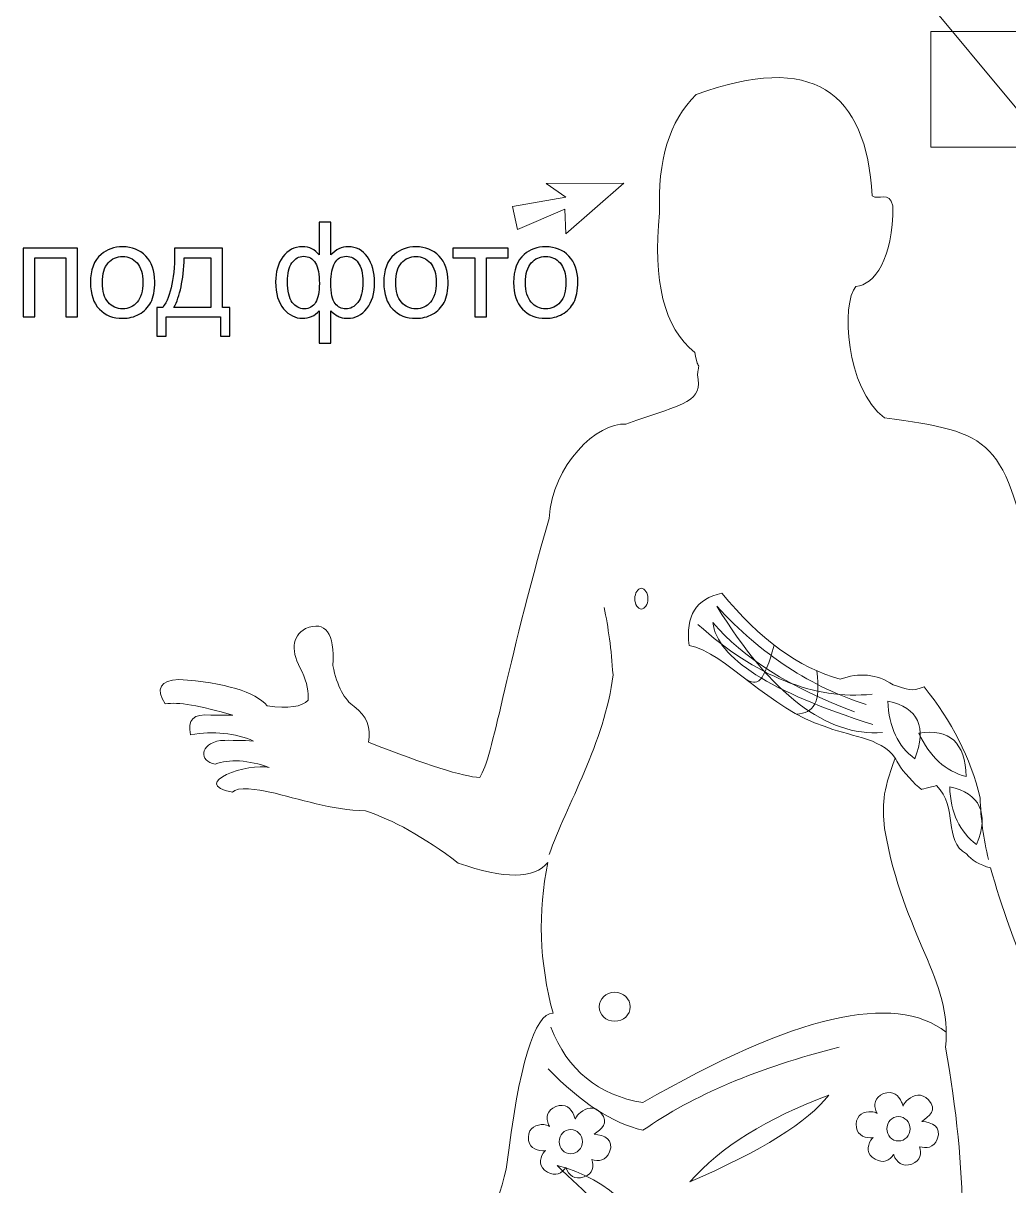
# Model space of a CAD drawing. Header units: centimetres. Extents: x -194 to -71, y -132 to -32.
# Drawn here: x -148.53 to -142.22, y -52.92 to -45.47 of the extents above; entities that cross this region are included whole.
import ezdxf

# ---------------------------------------------------------------- set-up
doc = ezdxf.new("R2010")
doc.units = ezdxf.units.CM
doc.header["$MEASUREMENT"] = 0
doc.layers.add('Layer 1', color=7, linetype='Continuous')

msp = doc.modelspace()

# ---------------------------------------------------------------- linework, layer by layer
at = {"layer": 'Layer 1', "color": 242, "lineweight": 20}
msp.add_lwpolyline([(-142.71874, -46.26509), (-141.82656, -46.26509), (-141.82656, -45.52425), (-142.71874, -45.52425), (-142.71874, -46.26509)], close=True, dxfattribs=at)
for centre, major_axis, ratio in [((-144.57213, -49.15669), (0, 0.06643), 0.6262231), ((-144.74268, -51.76942), (0.09983, 0), 0.9274767)]:
    msp.add_ellipse(centre, major_axis=major_axis, ratio=ratio, dxfattribs=at)
at = {"layer": 'Layer 1', "color": 250, "lineweight": 20}
for points, knots in [([(-146.63742, -35.65798), (-146.63742, -35.65798), (-141.63742, -35.65798), (-141.63742, -35.65798), (-141.63742, -35.65798), (-141.63742, -35.65798), (-141.63742, -36.22084), (-141.63742, -36.22084), (-141.63742, -36.22084), (-141.63742, -36.22084), (-141.23529, -36.22084), (-141.23529, -36.22084), (-141.23529, -36.22084), (-141.23529, -36.22084), (-141.23529, -37.93535), (-141.23529, -37.93535), (-141.23529, -37.93535), (-141.23529, -37.93535), (-141.63742, -37.93535), (-141.63742, -37.93535), (-141.63742, -37.93535), (-141.63742, -37.93535), (-141.63742, -38.65501), (-141.63742, -38.65501), (-141.63742, -38.65501), (-141.63742, -38.65501), (-141.23762, -38.65501), (-141.23762, -38.65501), (-141.23762, -38.65501), (-141.23762, -38.65501), (-141.23762, -40.36952), (-141.23762, -40.36952), (-141.23762, -40.36952), (-141.23762, -40.36952), (-141.63742, -40.36952), (-141.63742, -40.36952), (-141.63742, -40.36952), (-141.63742, -40.36952), (-141.63742, -41.41723), (-141.63742, -41.41723), (-141.63742, -41.41723), (-141.63742, -41.41723), (-141.23529, -41.41723), (-141.23529, -41.41723), (-141.23529, -41.41723), (-141.23529, -41.41723), (-141.23529, -43.13174), (-141.23529, -43.13174), (-141.23529, -43.13174), (-141.23529, -43.13174), (-141.63742, -43.13174), (-141.63742, -43.13174), (-141.63742, -43.13174), (-141.63742, -43.13174), (-141.63742, -43.8514), (-141.63742, -43.8514), (-141.63742, -43.8514), (-141.63742, -43.8514), (-141.23762, -43.8514), (-141.23762, -43.8514), (-141.23762, -43.8514), (-141.23762, -43.8514), (-141.23762, -45.56591), (-141.23762, -45.56591), (-141.23762, -45.56591), (-141.23762, -45.56591), (-141.63742, -45.56591), (-141.63742, -45.56591), (-141.63742, -45.56591), (-141.63742, -45.56591), (-141.63742, -46.65798), (-141.63742, -46.65798), (-141.63742, -46.65798), (-141.63742, -46.65798), (-146.63742, -40.64998), (-146.63742, -40.64998), (-146.63742, -40.64998), (-146.63742, -40.64998), (-146.63742, -40.36952), (-146.63742, -40.36952), (-146.63742, -40.36952), (-146.63742, -40.36952), (-147.03204, -40.36952), (-147.03204, -40.36952), (-147.03204, -40.36952), (-147.03204, -40.36952), (-147.03204, -38.65501), (-147.03204, -38.65501), (-147.03204, -38.65501), (-147.03204, -38.65501), (-146.63742, -38.65501), (-146.63742, -38.65501), (-146.63742, -38.65501), (-146.63742, -38.65501), (-146.63742, -37.93535), (-146.63742, -37.93535), (-146.63742, -37.93535), (-146.63742, -37.93535), (-147.03204, -37.93535), (-147.03204, -37.93535), (-147.03204, -37.93535), (-147.03204, -37.93535), (-147.03204, -36.22084), (-147.03204, -36.22084), (-147.03204, -36.22084), (-147.03204, -36.22084), (-146.63742, -36.22084), (-146.63742, -36.22084), (-146.63742, -36.22084), (-146.63742, -36.22084), (-146.63742, -35.65798), (-146.63742, -35.65798)], [0, 0, 0, 0, 0.0344828, 0.0344828, 0.0344828, 0.0344828, 0.0689655, 0.0689655, 0.0689655, 0.0689655, 0.1034483, 0.1034483, 0.1034483, 0.1034483, 0.137931, 0.137931, 0.137931, 0.137931, 0.1724138, 0.1724138, 0.1724138, 0.1724138, 0.2068966, 0.2068966, 0.2068966, 0.2068966, 0.2413793, 0.2413793, 0.2413793, 0.2413793, 0.2758621, 0.2758621, 0.2758621, 0.2758621, 0.3103448, 0.3103448, 0.3103448, 0.3103448, 0.3448276, 0.3448276, 0.3448276, 0.3448276, 0.3793103, 0.3793103, 0.3793103, 0.3793103, 0.4137931, 0.4137931, 0.4137931, 0.4137931, 0.4482759, 0.4482759, 0.4482759, 0.4482759, 0.4827586, 0.4827586, 0.4827586, 0.4827586, 0.5172414, 0.5172414, 0.5172414, 0.5172414, 0.5517241, 0.5517241, 0.5517241, 0.5517241, 0.5862069, 0.5862069, 0.5862069, 0.5862069, 0.6206897, 0.6206897, 0.6206897, 0.6206897, 0.6551724, 0.6551724, 0.6551724, 0.6551724, 0.6896552, 0.6896552, 0.6896552, 0.6896552, 0.7241379, 0.7241379, 0.7241379, 0.7241379, 0.7586207, 0.7586207, 0.7586207, 0.7586207, 0.7931034, 0.7931034, 0.7931034, 0.7931034, 0.8275862, 0.8275862, 0.8275862, 0.8275862, 0.862069, 0.862069, 0.862069, 0.862069, 0.8965517, 0.8965517, 0.8965517, 0.8965517, 0.9310345, 0.9310345, 0.9310345, 0.9310345, 1, 1, 1, 1]), ([(-141.80799, -53.09588), (-141.64111, -53.12038), (-141.52923, -53.11214), (-141.47237, -53.07115), (-141.47237, -53.07115), (-141.46658, -53.00512), (-141.42081, -52.9313), (-141.33506, -52.84974), (-141.33506, -52.84974), (-141.22352, -52.7187), (-141.22908, -52.60597), (-141.35172, -52.51157), (-141.35172, -52.51157), (-141.45841, -52.38255), (-141.64424, -52.23359), (-141.62629, -52.12913), (-141.62629, -52.12913), (-141.58117, -51.73998), (-141.5757, -51.36731), (-141.62987, -50.99728), (-141.62987, -50.99728), (-141.59197, -50.99492), (-141.5331, -51.10387), (-141.49481, -51.0987), (-141.49481, -51.0987), (-141.45317, -51.11015), (-141.25241, -51.20742), (-141.20861, -51.20525), (-141.20861, -51.20525), (-141.21272, -51.19357), (-141.00339, -51.21226), (-141.00786, -51.20152), (-141.00786, -51.20152), (-140.72723, -51.14377), (-140.44417, -51.21312), (-140.44417, -51.21312), (-140.44417, -51.21312), (-140.36127, -51.26539), (-140.45853, -51.08039), (-140.38363, -51.03937), (-140.38363, -51.03937), (-140.35103, -51.02153), (-140.14413, -51.14837), (-140.11225, -51.13771), (-140.11225, -51.13771), (-140.05187, -51.13727), (-140.0802, -50.97036), (-140.00398, -50.91822), (-140.00398, -50.91822), (-140.00733, -50.91561), (-139.93165, -50.86477), (-139.93508, -50.86228), (-139.93508, -50.86228), (-139.84842, -50.8109), (-139.79724, -50.81005), (-139.7602, -50.74006), (-139.7602, -50.74006), (-139.7269, -50.72993), (-139.4367, -50.64122), (-139.39849, -50.61508), (-139.39849, -50.61508), (-139.42106, -50.59751), (-139.54807, -50.28778), (-139.5741, -50.27678), (-139.5741, -50.27678), (-139.56106, -50.21046), (-139.67431, -50.20307), (-139.69615, -50.10342), (-139.69615, -50.10342), (-139.7061, -50.05798), (-139.80931, -50.0249), (-139.84636, -50.00741), (-139.84636, -50.00741), (-139.84735, -50.00544), (-139.59653, -49.95937), (-139.56476, -49.89611), (-139.56476, -49.89611), (-139.56476, -49.89611), (-139.94398, -49.6959), (-139.94398, -49.6959), (-139.94398, -49.6959), (-139.89586, -49.61428), (-139.96392, -49.59579), (-139.95774, -49.5834), (-139.95774, -49.5834), (-139.98007, -49.5796), (-140.1246, -49.56837), (-140.14682, -49.56822), (-140.14682, -49.56822), (-140.19444, -49.53216), (-140.16548, -49.55152), (-140.23276, -49.52607), (-140.23276, -49.52607), (-140.2277, -49.51709), (-140.20715, -49.47426), (-140.20224, -49.46449), (-140.20224, -49.46449), (-140.24022, -49.458), (-140.20522, -49.28176), (-140.24286, -49.28589), (-140.24286, -49.28589), (-140.37755, -49.24956), (-140.39742, -49.1059), (-140.5934, -49.10277), (-140.5934, -49.10277), (-140.5701, -49.0959), (-141.09649, -49.09495), (-141.07442, -49.08382), (-141.07442, -49.08382), (-141.2049, -48.95041), (-141.43629, -48.94712), (-141.54592, -49.0359), (-141.54592, -49.0359), (-141.5145, -48.98629), (-141.51247, -49.01795), (-141.47416, -48.94172), (-141.47416, -48.94172), (-141.76979, -48.89127), (-141.48268, -48.89698), (-141.66688, -48.81841), (-141.66688, -48.81841), (-141.65649, -48.80208), (-141.78055, -48.72637), (-141.77086, -48.70705), (-141.77086, -48.70705), (-141.8148, -48.69955), (-141.9711, -48.94425), (-142.05781, -49.04512), (-142.05781, -49.04512), (-142.24201, -48.12336), (-142.31892, -48.09432), (-143.01573, -47.99866), (-143.01573, -47.99866), (-143.265, -47.81074), (-143.29327, -47.26369), (-143.19855, -47.15736), (-143.19855, -47.15736), (-143.07854, -47.14787), (-142.96068, -46.98147), (-142.96144, -46.64207), (-142.96144, -46.64207), (-142.9854, -46.54221), (-143.05196, -46.60798), (-143.09455, -46.57766), (-143.09455, -46.57766), (-143.131, -45.90653), (-143.47626, -45.65558), (-144.22188, -45.9295), (-144.22188, -45.9295), (-144.39253, -46.09946), (-144.4702, -46.35174), (-144.45486, -46.68636), (-144.45486, -46.68636), (-144.50127, -47.12342), (-144.4264, -47.42132), (-144.23024, -47.58009), (-144.23024, -47.58009), (-144.20326, -47.72473), (-144.19771, -47.61501), (-144.21363, -47.72267), (-144.21363, -47.72267), (-144.17886, -47.89569), (-144.27592, -47.90061), (-144.67121, -48.0389), (-144.67121, -48.0389), (-144.8523, -48.0246), (-145.14351, -48.30105), (-145.16206, -48.64277), (-145.16206, -48.64277), (-145.44435, -49.61717), (-145.52063, -50.17005), (-145.60721, -50.30137), (-145.60721, -50.30137), (-145.71123, -50.29725), (-145.94835, -50.2221), (-146.31856, -50.07594), (-146.31856, -50.07594), (-146.29998, -49.98395), (-146.33047, -49.90746), (-146.41009, -49.84648), (-146.41009, -49.84648), (-146.47376, -49.80491), (-146.5195, -49.71768), (-146.54735, -49.5848), (-146.54735, -49.5848), (-146.53402, -49.37562), (-146.59227, -49.29643), (-146.72206, -49.34727), (-146.72206, -49.34727), (-146.81252, -49.40091), (-146.81945, -49.4935), (-146.74288, -49.62505), (-146.74288, -49.62505), (-146.71353, -49.69631), (-146.70106, -49.75671), (-146.70542, -49.80621), (-146.70542, -49.80621), (-146.74456, -49.84969), (-146.83194, -49.86176), (-146.96751, -49.84246), (-146.96751, -49.84246), (-147.04566, -49.75187), (-147.23422, -49.69551), (-147.53327, -49.67336), (-147.53327, -49.67336), (-147.65363, -49.6796), (-147.68275, -49.73193), (-147.62061, -49.83036), (-147.62061, -49.83036), (-147.54121, -49.81591), (-147.39699, -49.84006), (-147.18799, -49.90283), (-147.18799, -49.90283), (-147.21571, -49.90283), (-147.26286, -49.90283), (-147.32942, -49.90283), (-147.32942, -49.90283), (-147.43904, -49.8907), (-147.48204, -49.93232), (-147.45837, -50.02763), (-147.45837, -50.02763), (-147.30903, -50.0024), (-147.17453, -50.01583), (-147.05486, -50.06788), (-147.05486, -50.06788), (-147.12417, -50.06384), (-147.19488, -50.0625), (-147.26702, -50.06386), (-147.26702, -50.06386), (-147.40358, -50.08878), (-147.40427, -50.19613), (-147.3003, -50.21685), (-147.3003, -50.21685), (-147.21638, -50.18001), (-147.08466, -50.19075), (-146.95502, -50.23697), (-146.95502, -50.23697), (-147.08299, -50.20487), (-147.47612, -50.33706), (-147.19005, -50.396), (-147.19005, -50.396), (-147.16495, -50.35572), (-147.02061, -50.37898), (-146.95154, -50.39452), (-146.95154, -50.39452), (-146.7649, -50.43643), (-146.55182, -50.51199), (-146.33936, -50.51476), (-146.33936, -50.51476), (-146.16362, -50.571), (-145.96533, -50.68238), (-145.74448, -50.84889), (-145.74448, -50.84889), (-145.44932, -50.95341), (-145.25796, -50.95208), (-145.17042, -50.84487), (-145.17042, -50.84487), (-145.23675, -51.16274), (-145.22566, -51.48477), (-145.13713, -51.81106), (-145.13713, -51.81106), (-145.2565, -51.80729), (-145.35634, -52.1401), (-145.43664, -52.80947), (-145.43664, -52.80947), (-145.57475, -53.34101), (-145.77997, -53.81339), (-146.05233, -54.22656), (-146.05233, -54.22656), (-145.92601, -54.38476), (-145.74855, -54.50554), (-145.51985, -54.58889), (-145.51985, -54.58889), (-145.51153, -54.75796), (-145.50877, -54.81431), (-145.51153, -54.75796), (-145.51153, -54.75796), (-145.57418, -54.8794), (-145.57974, -55.03507), (-145.52819, -55.22494), (-145.52819, -55.22494), (-145.73662, -55.47461), (-145.83922, -55.79669), (-145.83601, -56.19115), (-145.83601, -56.19115), (-145.91676, -56.58067), (-146.01659, -57.13357), (-146.15217, -57.36668), (-146.15217, -57.36668), (-146.29035, -57.59107), (-146.57322, -57.60181), (-146.85936, -57.56797), (-146.85936, -57.56797), (-147.15226, -57.54964), (-147.14391, -57.64896), (-147.03407, -57.80146), (-147.03407, -57.80146), (-146.87595, -57.84856), (-146.73539, -57.89388), (-146.60285, -57.92923), (-146.60285, -57.92923), (-146.60285, -57.92923), (-147.32057, -57.92923), (-147.32057, -57.92923), (-147.32057, -57.92923), (-147.32057, -57.92923), (-147.32057, -58.72923), (-147.32057, -58.72923), (-147.32057, -58.72923), (-147.32057, -58.72923), (-145.52057, -58.72923), (-145.52057, -58.72923), (-145.52057, -58.72923), (-145.52057, -58.72923), (-145.52057, -57.9834), (-145.52057, -57.9834), (-145.52057, -57.9834), (-145.50454, -57.986), (-145.49025, -57.98967), (-145.47826, -57.99472), (-145.47826, -57.99472), (-145.35079, -57.92643), (-145.38744, -57.69024), (-145.49968, -57.50758), (-145.49968, -57.50758), (-145.53673, -57.38594), (-145.53336, -56.98872), (-145.3701, -56.76281), (-145.3701, -56.76281), (-145.02121, -56.28273), (-144.74876, -55.83609), (-144.8282, -55.28912), (-144.8282, -55.28912), (-144.82282, -55.00049), (-144.76573, -54.82094), (-144.65461, -54.66942), (-144.65461, -54.66942), (-144.3993, -54.6764), (-144.10256, -54.66835), (-143.76439, -54.64526), (-143.76439, -54.64526), (-143.76371, -54.49661), (-143.6805, -54.75962), (-143.51479, -55.43431), (-143.51479, -55.43431), (-143.53715, -55.90135), (-143.53715, -56.30126), (-143.51479, -56.634), (-143.51479, -56.634), (-143.47425, -56.99166), (-143.57687, -57.28688), (-143.82263, -57.51968), (-143.82263, -57.51968), (-143.89755, -57.61537), (-144.06671, -57.70931), (-144.33014, -57.80148), (-144.33014, -57.80148), (-144.41412, -57.98259), (-144.21088, -58.06437), (-143.72057, -58.04683), (-143.72057, -58.04683), (-143.72057, -58.04683), (-143.72057, -58.72923), (-143.72057, -58.72923), (-143.72057, -58.72923), (-143.72057, -58.72923), (-141.92057, -58.72923), (-141.92057, -58.72923), (-141.92057, -58.72923), (-141.92057, -58.72923), (-141.92057, -57.92923), (-141.92057, -57.92923), (-141.92057, -57.92923), (-141.92057, -57.92923), (-143.02771, -57.92923), (-143.02771, -57.92923), (-143.02771, -57.92923), (-143.00683, -57.92188), (-142.98615, -57.91419), (-142.96569, -57.90615), (-142.96569, -57.90615), (-142.88931, -57.86846), (-142.87822, -57.7584), (-142.93241, -57.57605), (-142.93241, -57.57605), (-143.02485, -57.38453), (-143.02208, -57.1215), (-142.92408, -56.78699), (-142.92408, -56.78699), (-142.61253, -56.34493), (-142.60977, -55.77058), (-142.91577, -55.06394), (-142.91577, -55.06394), (-142.90084, -54.89736), (-142.87866, -54.69607), (-142.84921, -54.46006), (-142.84921, -54.46006), (-142.78305, -54.4323), (-142.7137, -54.40546), (-142.6412, -54.37955), (-142.6412, -54.37955), (-142.55917, -54.08187), (-142.51758, -53.66052), (-142.51642, -53.11546), (-142.51642, -53.11546), (-142.51768, -52.79202), (-142.55374, -52.42972), (-142.62459, -52.02851), (-142.62459, -52.02851), (-142.57864, -51.59104), (-142.89203, -51.33338), (-143.01563, -50.62752), (-143.01563, -50.62752), (-143.02642, -50.47208), (-143.03349, -50.40942), (-142.94713, -50.1774), (-142.94713, -50.1774), (-142.94366, -50.18123), (-142.92849, -50.21103), (-142.92484, -50.21497), (-142.92484, -50.21497), (-142.90041, -50.26312), (-142.82089, -50.34433), (-142.77863, -50.37895), (-142.77863, -50.37895), (-142.77622, -50.37381), (-142.68555, -50.35814), (-142.68335, -50.35309), (-142.68335, -50.35309), (-142.53979, -50.49179), (-142.6421, -50.70474), (-142.49117, -50.79066), (-142.49117, -50.79066), (-142.4588, -50.83031), (-142.40697, -50.86022), (-142.33561, -50.88037), (-142.33561, -50.88037), (-142.27212, -51.11759), (-142.16432, -51.39625), (-142.03809, -51.74264), (-142.03809, -51.74264), (-141.94801, -51.94991), (-141.94758, -52.15004), (-142.03678, -52.34306), (-142.03678, -52.34306), (-142.12156, -52.39996), (-142.14377, -52.50464), (-142.10335, -52.65708), (-142.10335, -52.65708), (-142.08377, -52.72412), (-142.0699, -52.77243), (-142.06174, -52.802), (-142.06174, -52.802), (-142.01905, -52.87969), (-141.97052, -52.91995), (-141.91614, -52.92277), (-141.91614, -52.92277), (-141.84849, -52.89944), (-141.83325, -52.85919), (-141.87037, -52.802), (-141.87037, -52.802), (-141.93234, -52.76094), (-141.95035, -52.69787), (-141.92445, -52.61279), (-141.92445, -52.61279), (-141.78491, -52.45914), (-141.69895, -52.46585), (-141.66654, -52.63292), (-141.66654, -52.63292), (-141.69796, -52.68976), (-141.71738, -52.77833), (-141.72479, -52.89861), (-141.72479, -52.89861), (-141.78024, -52.96721), (-141.86762, -52.9887), (-141.98685, -52.96302), (-141.98685, -52.96302), (-142.10049, -53.04253), (-142.04086, -53.08683), (-141.80799, -53.09588)], [0, 0, 0, 0, 0.0082645, 0.0082645, 0.0082645, 0.0082645, 0.0165289, 0.0165289, 0.0165289, 0.0165289, 0.0247934, 0.0247934, 0.0247934, 0.0247934, 0.0330579, 0.0330579, 0.0330579, 0.0330579, 0.0413223, 0.0413223, 0.0413223, 0.0413223, 0.0495868, 0.0495868, 0.0495868, 0.0495868, 0.0578512, 0.0578512, 0.0578512, 0.0578512, 0.0661157, 0.0661157, 0.0661157, 0.0661157, 0.0743802, 0.0743802, 0.0743802, 0.0743802, 0.0826446, 0.0826446, 0.0826446, 0.0826446, 0.0909091, 0.0909091, 0.0909091, 0.0909091, 0.0991736, 0.0991736, 0.0991736, 0.0991736, 0.107438, 0.107438, 0.107438, 0.107438, 0.1157025, 0.1157025, 0.1157025, 0.1157025, 0.1239669, 0.1239669, 0.1239669, 0.1239669, 0.1322314, 0.1322314, 0.1322314, 0.1322314, 0.1404959, 0.1404959, 0.1404959, 0.1404959, 0.1487603, 0.1487603, 0.1487603, 0.1487603, 0.1570248, 0.1570248, 0.1570248, 0.1570248, 0.1652893, 0.1652893, 0.1652893, 0.1652893, 0.1735537, 0.1735537, 0.1735537, 0.1735537, 0.1818182, 0.1818182, 0.1818182, 0.1818182, 0.1900826, 0.1900826, 0.1900826, 0.1900826, 0.1983471, 0.1983471, 0.1983471, 0.1983471, 0.2066116, 0.2066116, 0.2066116, 0.2066116, 0.214876, 0.214876, 0.214876, 0.214876, 0.2231405, 0.2231405, 0.2231405, 0.2231405, 0.231405, 0.231405, 0.231405, 0.231405, 0.2396694, 0.2396694, 0.2396694, 0.2396694, 0.2479339, 0.2479339, 0.2479339, 0.2479339, 0.2561983, 0.2561983, 0.2561983, 0.2561983, 0.2644628, 0.2644628, 0.2644628, 0.2644628, 0.2727273, 0.2727273, 0.2727273, 0.2727273, 0.2809917, 0.2809917, 0.2809917, 0.2809917, 0.2892562, 0.2892562, 0.2892562, 0.2892562, 0.2975207, 0.2975207, 0.2975207, 0.2975207, 0.3057851, 0.3057851, 0.3057851, 0.3057851, 0.3140496, 0.3140496, 0.3140496, 0.3140496, 0.322314, 0.322314, 0.322314, 0.322314, 0.3305785, 0.3305785, 0.3305785, 0.3305785, 0.338843, 0.338843, 0.338843, 0.338843, 0.3471074, 0.3471074, 0.3471074, 0.3471074, 0.3553719, 0.3553719, 0.3553719, 0.3553719, 0.3636364, 0.3636364, 0.3636364, 0.3636364, 0.3719008, 0.3719008, 0.3719008, 0.3719008, 0.3801653, 0.3801653, 0.3801653, 0.3801653, 0.3884298, 0.3884298, 0.3884298, 0.3884298, 0.3966942, 0.3966942, 0.3966942, 0.3966942, 0.4049587, 0.4049587, 0.4049587, 0.4049587, 0.4132231, 0.4132231, 0.4132231, 0.4132231, 0.4214876, 0.4214876, 0.4214876, 0.4214876, 0.4297521, 0.4297521, 0.4297521, 0.4297521, 0.4380165, 0.4380165, 0.4380165, 0.4380165, 0.446281, 0.446281, 0.446281, 0.446281, 0.4545455, 0.4545455, 0.4545455, 0.4545455, 0.4628099, 0.4628099, 0.4628099, 0.4628099, 0.4710744, 0.4710744, 0.4710744, 0.4710744, 0.4793388, 0.4793388, 0.4793388, 0.4793388, 0.4876033, 0.4876033, 0.4876033, 0.4876033, 0.4958678, 0.4958678, 0.4958678, 0.4958678, 0.5041322, 0.5041322, 0.5041322, 0.5041322, 0.5123967, 0.5123967, 0.5123967, 0.5123967, 0.5206612, 0.5206612, 0.5206612, 0.5206612, 0.5289256, 0.5289256, 0.5289256, 0.5289256, 0.5371901, 0.5371901, 0.5371901, 0.5371901, 0.5454545, 0.5454545, 0.5454545, 0.5454545, 0.553719, 0.553719, 0.553719, 0.553719, 0.5619835, 0.5619835, 0.5619835, 0.5619835, 0.5702479, 0.5702479, 0.5702479, 0.5702479, 0.5785124, 0.5785124, 0.5785124, 0.5785124, 0.5867769, 0.5867769, 0.5867769, 0.5867769, 0.5950413, 0.5950413, 0.5950413, 0.5950413, 0.6033058, 0.6033058, 0.6033058, 0.6033058, 0.6115702, 0.6115702, 0.6115702, 0.6115702, 0.6198347, 0.6198347, 0.6198347, 0.6198347, 0.6280992, 0.6280992, 0.6280992, 0.6280992, 0.6363636, 0.6363636, 0.6363636, 0.6363636, 0.6446281, 0.6446281, 0.6446281, 0.6446281, 0.6528926, 0.6528926, 0.6528926, 0.6528926, 0.661157, 0.661157, 0.661157, 0.661157, 0.6694215, 0.6694215, 0.6694215, 0.6694215, 0.677686, 0.677686, 0.677686, 0.677686, 0.6859504, 0.6859504, 0.6859504, 0.6859504, 0.6942149, 0.6942149, 0.6942149, 0.6942149, 0.7024793, 0.7024793, 0.7024793, 0.7024793, 0.7107438, 0.7107438, 0.7107438, 0.7107438, 0.7190083, 0.7190083, 0.7190083, 0.7190083, 0.7272727, 0.7272727, 0.7272727, 0.7272727, 0.7355372, 0.7355372, 0.7355372, 0.7355372, 0.7438017, 0.7438017, 0.7438017, 0.7438017, 0.7520661, 0.7520661, 0.7520661, 0.7520661, 0.7603306, 0.7603306, 0.7603306, 0.7603306, 0.768595, 0.768595, 0.768595, 0.768595, 0.7768595, 0.7768595, 0.7768595, 0.7768595, 0.785124, 0.785124, 0.785124, 0.785124, 0.7933884, 0.7933884, 0.7933884, 0.7933884, 0.8016529, 0.8016529, 0.8016529, 0.8016529, 0.8099174, 0.8099174, 0.8099174, 0.8099174, 0.8181818, 0.8181818, 0.8181818, 0.8181818, 0.8264463, 0.8264463, 0.8264463, 0.8264463, 0.8347107, 0.8347107, 0.8347107, 0.8347107, 0.8429752, 0.8429752, 0.8429752, 0.8429752, 0.8512397, 0.8512397, 0.8512397, 0.8512397, 0.8595041, 0.8595041, 0.8595041, 0.8595041, 0.8677686, 0.8677686, 0.8677686, 0.8677686, 0.8760331, 0.8760331, 0.8760331, 0.8760331, 0.8842975, 0.8842975, 0.8842975, 0.8842975, 0.892562, 0.892562, 0.892562, 0.892562, 0.9008264, 0.9008264, 0.9008264, 0.9008264, 0.9090909, 0.9090909, 0.9090909, 0.9090909, 0.9173554, 0.9173554, 0.9173554, 0.9173554, 0.9256198, 0.9256198, 0.9256198, 0.9256198, 0.9338843, 0.9338843, 0.9338843, 0.9338843, 0.9421488, 0.9421488, 0.9421488, 0.9421488, 0.9504132, 0.9504132, 0.9504132, 0.9504132, 0.9586777, 0.9586777, 0.9586777, 0.9586777, 0.9669421, 0.9669421, 0.9669421, 0.9669421, 0.9752066, 0.9752066, 0.9752066, 0.9752066, 0.9834711, 0.9834711, 0.9834711, 0.9834711, 1, 1, 1, 1]), ([(-145.36416, -46.79195), (-145.36416, -46.79195), (-145.39748, -46.64484), (-145.39748, -46.64484), (-145.39748, -46.64484), (-145.39748, -46.64484), (-145.05572, -46.58588), (-145.05572, -46.58588), (-145.05572, -46.58588), (-145.05572, -46.58588), (-145.18223, -46.49735), (-145.18223, -46.49735), (-145.18223, -46.49735), (-145.18223, -46.49735), (-144.68513, -46.49662), (-144.68513, -46.49662), (-144.68513, -46.49662), (-144.68513, -46.49662), (-145.05572, -46.81965), (-145.05572, -46.81965), (-145.05572, -46.81965), (-145.05572, -46.81965), (-145.06264, -46.66299), (-145.06264, -46.66299), (-145.06264, -46.66299), (-145.06264, -46.66299), (-145.36416, -46.79195), (-145.36416, -46.79195)], [0, 0, 0, 0, 0.125, 0.125, 0.125, 0.125, 0.25, 0.25, 0.25, 0.25, 0.375, 0.375, 0.375, 0.375, 0.5, 0.5, 0.5, 0.5, 0.625, 0.625, 0.625, 0.625, 0.75, 0.75, 0.75, 0.75, 1, 1, 1, 1])]:
    msp.add_open_spline(points, degree=3, knots=knots, dxfattribs=at)
at = {"layer": 'Layer 1', "color": 250}
for points, knots in [([(-146.63399, -46.74602), (-146.63399, -46.74602), (-146.55948, -46.74602), (-146.55948, -46.74602), (-146.55948, -46.74602), (-146.55948, -46.74602), (-146.55948, -46.956), (-146.55948, -46.956), (-146.55948, -46.956), (-146.5441, -46.93836), (-146.52716, -46.92524), (-146.50868, -46.91649), (-146.50868, -46.91649), (-146.49033, -46.90788), (-146.47044, -46.9035), (-146.44927, -46.9035), (-146.44927, -46.9035), (-146.39734, -46.9035), (-146.35614, -46.92524), (-146.32566, -46.96856), (-146.32566, -46.96856), (-146.29532, -47.01188), (-146.28008, -47.06635), (-146.28008, -47.13211), (-146.28008, -47.13211), (-146.28008, -47.20069), (-146.29645, -47.256), (-146.32918, -47.29819), (-146.32918, -47.29819), (-146.36192, -47.34039), (-146.4027, -47.36155), (-146.45139, -47.36155), (-146.45139, -47.36155), (-146.46733, -47.36155), (-146.48356, -47.35901), (-146.50007, -47.35407), (-146.50007, -47.35407), (-146.51658, -47.34914), (-146.53634, -47.33559), (-146.55948, -47.31358), (-146.55948, -47.31358), (-146.55948, -47.31358), (-146.55948, -47.52073), (-146.55948, -47.52073), (-146.55948, -47.52073), (-146.55948, -47.52073), (-146.63399, -47.52073), (-146.63399, -47.52073), (-146.63399, -47.52073), (-146.63399, -47.52073), (-146.63399, -47.31358), (-146.63399, -47.31358), (-146.63399, -47.31358), (-146.6488, -47.32952), (-146.66531, -47.34152), (-146.68337, -47.34956), (-146.68337, -47.34956), (-146.70144, -47.3576), (-146.72091, -47.36155), (-146.74194, -47.36155), (-146.74194, -47.36155), (-146.78794, -47.36155), (-146.82816, -47.34137), (-146.86259, -47.30116), (-146.86259, -47.30116), (-146.89702, -47.2608), (-146.91423, -47.20308), (-146.91423, -47.12801), (-146.91423, -47.12801), (-146.91423, -47.06437), (-146.89871, -47.01117), (-146.86753, -46.96813), (-146.86753, -46.96813), (-146.83634, -46.92509), (-146.79457, -46.9035), (-146.74194, -46.9035), (-146.74194, -46.9035), (-146.71978, -46.9035), (-146.69988, -46.90788), (-146.68196, -46.91649), (-146.68196, -46.91649), (-146.66404, -46.92524), (-146.6481, -46.93836), (-146.63399, -46.956), (-146.63399, -46.956), (-146.63399, -46.956), (-146.63399, -46.74602), (-146.63399, -46.74602)], [0, 0, 0, 0, 0.0434783, 0.0434783, 0.0434783, 0.0434783, 0.0869565, 0.0869565, 0.0869565, 0.0869565, 0.1304348, 0.1304348, 0.1304348, 0.1304348, 0.173913, 0.173913, 0.173913, 0.173913, 0.2173913, 0.2173913, 0.2173913, 0.2173913, 0.2608696, 0.2608696, 0.2608696, 0.2608696, 0.3043478, 0.3043478, 0.3043478, 0.3043478, 0.3478261, 0.3478261, 0.3478261, 0.3478261, 0.3913043, 0.3913043, 0.3913043, 0.3913043, 0.4347826, 0.4347826, 0.4347826, 0.4347826, 0.4782609, 0.4782609, 0.4782609, 0.4782609, 0.5217391, 0.5217391, 0.5217391, 0.5217391, 0.5652174, 0.5652174, 0.5652174, 0.5652174, 0.6086957, 0.6086957, 0.6086957, 0.6086957, 0.6521739, 0.6521739, 0.6521739, 0.6521739, 0.6956522, 0.6956522, 0.6956522, 0.6956522, 0.7391304, 0.7391304, 0.7391304, 0.7391304, 0.7826087, 0.7826087, 0.7826087, 0.7826087, 0.826087, 0.826087, 0.826087, 0.826087, 0.8695652, 0.8695652, 0.8695652, 0.8695652, 0.9130435, 0.9130435, 0.9130435, 0.9130435, 1, 1, 1, 1]), ([(-148.52967, -46.91282), (-148.52967, -46.91282), (-148.18254, -46.91282), (-148.18254, -46.91282), (-148.18254, -46.91282), (-148.18254, -46.91282), (-148.18254, -47.35224), (-148.18254, -47.35224), (-148.18254, -47.35224), (-148.18254, -47.35224), (-148.25704, -47.35224), (-148.25704, -47.35224), (-148.25704, -47.35224), (-148.25704, -47.35224), (-148.25704, -46.97463), (-148.25704, -46.97463), (-148.25704, -46.97463), (-148.25704, -46.97463), (-148.45516, -46.97463), (-148.45516, -46.97463), (-148.45516, -46.97463), (-148.45516, -46.97463), (-148.45516, -47.35224), (-148.45516, -47.35224), (-148.45516, -47.35224), (-148.45516, -47.35224), (-148.52967, -47.35224), (-148.52967, -47.35224), (-148.52967, -47.35224), (-148.52967, -47.35224), (-148.52967, -46.91282), (-148.52967, -46.91282)], [0, 0, 0, 0, 0.1111111, 0.1111111, 0.1111111, 0.1111111, 0.2222222, 0.2222222, 0.2222222, 0.2222222, 0.3333333, 0.3333333, 0.3333333, 0.3333333, 0.4444444, 0.4444444, 0.4444444, 0.4444444, 0.5555556, 0.5555556, 0.5555556, 0.5555556, 0.6666667, 0.6666667, 0.6666667, 0.6666667, 0.7777778, 0.7777778, 0.7777778, 0.7777778, 1, 1, 1, 1]), ([(-148.09914, -47.13253), (-148.09914, -47.05139), (-148.07656, -46.99128), (-148.03127, -46.95219), (-148.03127, -46.95219), (-147.99359, -46.91973), (-147.94744, -46.9035), (-147.89312, -46.9035), (-147.89312, -46.9035), (-147.83286, -46.9035), (-147.78347, -46.92326), (-147.74509, -46.96277), (-147.74509, -46.96277), (-147.70685, -47.00214), (-147.68766, -47.05675), (-147.68766, -47.12632), (-147.68766, -47.12632), (-147.68766, -47.18276), (-147.69612, -47.22707), (-147.71306, -47.25939), (-147.71306, -47.25939), (-147.72999, -47.2917), (-147.75469, -47.31682), (-147.78714, -47.33474), (-147.78714, -47.33474), (-147.81946, -47.35266), (-147.85488, -47.36155), (-147.89312, -47.36155), (-147.89312, -47.36155), (-147.95464, -47.36155), (-148.00431, -47.34194), (-148.04227, -47.30257), (-148.04227, -47.30257), (-148.08023, -47.2632), (-148.09914, -47.20647), (-148.09914, -47.13253)], [0, 0, 0, 0, 0.1, 0.1, 0.1, 0.1, 0.2, 0.2, 0.2, 0.2, 0.3, 0.3, 0.3, 0.3, 0.4, 0.4, 0.4, 0.4, 0.5, 0.5, 0.5, 0.5, 0.6, 0.6, 0.6, 0.6, 0.7, 0.7, 0.7, 0.7, 0.8, 0.8, 0.8, 0.8, 1, 1, 1, 1]), ([(-147.56052, -46.91282), (-147.56052, -46.91282), (-147.25403, -46.91282), (-147.25403, -46.91282), (-147.25403, -46.91282), (-147.25403, -46.91282), (-147.25403, -47.29128), (-147.25403, -47.29128), (-147.25403, -47.29128), (-147.25403, -47.29128), (-147.20661, -47.29128), (-147.20661, -47.29128), (-147.20661, -47.29128), (-147.20661, -47.29128), (-147.20661, -47.4767), (-147.20661, -47.4767), (-147.20661, -47.4767), (-147.20661, -47.4767), (-147.26757, -47.4767), (-147.26757, -47.4767), (-147.26757, -47.4767), (-147.26757, -47.4767), (-147.26757, -47.35224), (-147.26757, -47.35224), (-147.26757, -47.35224), (-147.26757, -47.35224), (-147.61386, -47.35224), (-147.61386, -47.35224), (-147.61386, -47.35224), (-147.61386, -47.35224), (-147.61386, -47.4767), (-147.61386, -47.4767), (-147.61386, -47.4767), (-147.61386, -47.4767), (-147.67482, -47.4767), (-147.67482, -47.4767), (-147.67482, -47.4767), (-147.67482, -47.4767), (-147.67482, -47.29128), (-147.67482, -47.29128), (-147.67482, -47.29128), (-147.67482, -47.29128), (-147.63587, -47.29128), (-147.63587, -47.29128), (-147.63587, -47.29128), (-147.58338, -47.22002), (-147.55826, -47.09386), (-147.56052, -46.91282)], [0, 0, 0, 0, 0.0769231, 0.0769231, 0.0769231, 0.0769231, 0.1538462, 0.1538462, 0.1538462, 0.1538462, 0.2307692, 0.2307692, 0.2307692, 0.2307692, 0.3076923, 0.3076923, 0.3076923, 0.3076923, 0.3846154, 0.3846154, 0.3846154, 0.3846154, 0.4615385, 0.4615385, 0.4615385, 0.4615385, 0.5384615, 0.5384615, 0.5384615, 0.5384615, 0.6153846, 0.6153846, 0.6153846, 0.6153846, 0.6923077, 0.6923077, 0.6923077, 0.6923077, 0.7692308, 0.7692308, 0.7692308, 0.7692308, 0.8461538, 0.8461538, 0.8461538, 0.8461538, 1, 1, 1, 1]), ([(-146.83803, -47.1259), (-146.83803, -47.18784), (-146.82759, -47.23244), (-146.80685, -47.25967), (-146.80685, -47.25967), (-146.7861, -47.28691), (-146.76042, -47.30059), (-146.72966, -47.30059), (-146.72966, -47.30059), (-146.69749, -47.30059), (-146.67336, -47.28705), (-146.65741, -47.25995), (-146.65741, -47.25995), (-146.64161, -47.23286), (-146.63356, -47.19208), (-146.63356, -47.13789), (-146.63356, -47.13789), (-146.63356, -47.08004), (-146.64189, -47.03671), (-146.65868, -47.00779), (-146.65868, -47.00779), (-146.67547, -46.97886), (-146.70073, -46.96447), (-146.7346, -46.96447), (-146.7346, -46.96447), (-146.76508, -46.96447), (-146.78991, -46.97858), (-146.80925, -47.0068), (-146.80925, -47.0068), (-146.82844, -47.03502), (-146.83803, -47.07467), (-146.83803, -47.1259)], [0, 0, 0, 0, 0.1111111, 0.1111111, 0.1111111, 0.1111111, 0.2222222, 0.2222222, 0.2222222, 0.2222222, 0.3333333, 0.3333333, 0.3333333, 0.3333333, 0.4444444, 0.4444444, 0.4444444, 0.4444444, 0.5555556, 0.5555556, 0.5555556, 0.5555556, 0.6666667, 0.6666667, 0.6666667, 0.6666667, 0.7777778, 0.7777778, 0.7777778, 0.7777778, 1, 1, 1, 1]), ([(-146.5599, -47.13436), (-146.5599, -47.2004), (-146.55087, -47.24471), (-146.53267, -47.26743), (-146.53267, -47.26743), (-146.5146, -47.29015), (-146.49189, -47.30144), (-146.46465, -47.30144), (-146.46465, -47.30144), (-146.43445, -47.30144), (-146.40863, -47.28747), (-146.38732, -47.25953), (-146.38732, -47.25953), (-146.36601, -47.23173), (-146.35543, -47.18827), (-146.35543, -47.12942), (-146.35543, -47.12942), (-146.35543, -47.07397), (-146.36531, -47.03248), (-146.38492, -47.00525), (-146.38492, -47.00525), (-146.40454, -46.97801), (-146.4298, -46.96447), (-146.46056, -46.96447), (-146.46056, -46.96447), (-146.49358, -46.96447), (-146.51827, -46.97858), (-146.53493, -47.00694), (-146.53493, -47.00694), (-146.55158, -47.0353), (-146.5599, -47.07778), (-146.5599, -47.13436)], [0, 0, 0, 0, 0.1111111, 0.1111111, 0.1111111, 0.1111111, 0.2222222, 0.2222222, 0.2222222, 0.2222222, 0.3333333, 0.3333333, 0.3333333, 0.3333333, 0.4444444, 0.4444444, 0.4444444, 0.4444444, 0.5555556, 0.5555556, 0.5555556, 0.5555556, 0.6666667, 0.6666667, 0.6666667, 0.6666667, 0.7777778, 0.7777778, 0.7777778, 0.7777778, 1, 1, 1, 1]), ([(-146.22095, -47.13253), (-146.22095, -47.05139), (-146.19837, -46.99128), (-146.15308, -46.95219), (-146.15308, -46.95219), (-146.1154, -46.91973), (-146.06925, -46.9035), (-146.01493, -46.9035), (-146.01493, -46.9035), (-145.95467, -46.9035), (-145.90528, -46.92326), (-145.8669, -46.96277), (-145.8669, -46.96277), (-145.82866, -47.00214), (-145.80947, -47.05675), (-145.80947, -47.12632), (-145.80947, -47.12632), (-145.80947, -47.18276), (-145.81793, -47.22707), (-145.83487, -47.25939), (-145.83487, -47.25939), (-145.8518, -47.2917), (-145.8765, -47.31682), (-145.90895, -47.33474), (-145.90895, -47.33474), (-145.94127, -47.35266), (-145.97669, -47.36155), (-146.01493, -47.36155), (-146.01493, -47.36155), (-146.07645, -47.36155), (-146.12612, -47.34194), (-146.16408, -47.30257), (-146.16408, -47.30257), (-146.20204, -47.2632), (-146.22095, -47.20647), (-146.22095, -47.13253)], [0, 0, 0, 0, 0.1, 0.1, 0.1, 0.1, 0.2, 0.2, 0.2, 0.2, 0.3, 0.3, 0.3, 0.3, 0.4, 0.4, 0.4, 0.4, 0.5, 0.5, 0.5, 0.5, 0.6, 0.6, 0.6, 0.6, 0.7, 0.7, 0.7, 0.7, 0.8, 0.8, 0.8, 0.8, 1, 1, 1, 1]), ([(-145.7797, -46.91282), (-145.7797, -46.91282), (-145.4241, -46.91282), (-145.4241, -46.91282), (-145.4241, -46.91282), (-145.4241, -46.91282), (-145.4241, -46.97463), (-145.4241, -46.97463), (-145.4241, -46.97463), (-145.4241, -46.97463), (-145.56464, -46.97463), (-145.56464, -46.97463), (-145.56464, -46.97463), (-145.56464, -46.97463), (-145.56464, -47.35224), (-145.56464, -47.35224), (-145.56464, -47.35224), (-145.56464, -47.35224), (-145.63915, -47.35224), (-145.63915, -47.35224), (-145.63915, -47.35224), (-145.63915, -47.35224), (-145.63915, -46.97463), (-145.63915, -46.97463), (-145.63915, -46.97463), (-145.63915, -46.97463), (-145.7797, -46.97463), (-145.7797, -46.97463), (-145.7797, -46.97463), (-145.7797, -46.97463), (-145.7797, -46.91282), (-145.7797, -46.91282)], [0, 0, 0, 0, 0.1111111, 0.1111111, 0.1111111, 0.1111111, 0.2222222, 0.2222222, 0.2222222, 0.2222222, 0.3333333, 0.3333333, 0.3333333, 0.3333333, 0.4444444, 0.4444444, 0.4444444, 0.4444444, 0.5555556, 0.5555556, 0.5555556, 0.5555556, 0.6666667, 0.6666667, 0.6666667, 0.6666667, 0.7777778, 0.7777778, 0.7777778, 0.7777778, 1, 1, 1, 1]), ([(-145.39037, -47.13253), (-145.39037, -47.05139), (-145.36779, -46.99128), (-145.3225, -46.95219), (-145.3225, -46.95219), (-145.28482, -46.91973), (-145.23867, -46.9035), (-145.18435, -46.9035), (-145.18435, -46.9035), (-145.12409, -46.9035), (-145.0747, -46.92326), (-145.03632, -46.96277), (-145.03632, -46.96277), (-144.99808, -47.00214), (-144.97889, -47.05675), (-144.97889, -47.12632), (-144.97889, -47.12632), (-144.97889, -47.18276), (-144.98735, -47.22707), (-145.00429, -47.25939), (-145.00429, -47.25939), (-145.02122, -47.2917), (-145.04592, -47.31682), (-145.07837, -47.33474), (-145.07837, -47.33474), (-145.11069, -47.35266), (-145.14611, -47.36155), (-145.18435, -47.36155), (-145.18435, -47.36155), (-145.24587, -47.36155), (-145.29554, -47.34194), (-145.3335, -47.30257), (-145.3335, -47.30257), (-145.37146, -47.2632), (-145.39037, -47.20647), (-145.39037, -47.13253)], [0, 0, 0, 0, 0.1, 0.1, 0.1, 0.1, 0.2, 0.2, 0.2, 0.2, 0.3, 0.3, 0.3, 0.3, 0.4, 0.4, 0.4, 0.4, 0.5, 0.5, 0.5, 0.5, 0.6, 0.6, 0.6, 0.6, 0.7, 0.7, 0.7, 0.7, 0.8, 0.8, 0.8, 0.8, 1, 1, 1, 1]), ([(-148.02294, -47.13267), (-148.02294, -47.18883), (-148.01066, -47.23088), (-147.98611, -47.25868), (-147.98611, -47.25868), (-147.96141, -47.28662), (-147.93051, -47.30059), (-147.89312, -47.30059), (-147.89312, -47.30059), (-147.85615, -47.30059), (-147.82538, -47.28662), (-147.80069, -47.25854), (-147.80069, -47.25854), (-147.77614, -47.23046), (-147.76386, -47.1877), (-147.76386, -47.13027), (-147.76386, -47.13027), (-147.76386, -47.07608), (-147.77628, -47.03502), (-147.80097, -47.00722), (-147.80097, -47.00722), (-147.82567, -46.97928), (-147.85643, -46.96531), (-147.89312, -46.96531), (-147.89312, -46.96531), (-147.93051, -46.96531), (-147.96141, -46.97914), (-147.98611, -47.00694), (-147.98611, -47.00694), (-148.01066, -47.03474), (-148.02294, -47.07665), (-148.02294, -47.13267)], [0, 0, 0, 0, 0.1111111, 0.1111111, 0.1111111, 0.1111111, 0.2222222, 0.2222222, 0.2222222, 0.2222222, 0.3333333, 0.3333333, 0.3333333, 0.3333333, 0.4444444, 0.4444444, 0.4444444, 0.4444444, 0.5555556, 0.5555556, 0.5555556, 0.5555556, 0.6666667, 0.6666667, 0.6666667, 0.6666667, 0.7777778, 0.7777778, 0.7777778, 0.7777778, 1, 1, 1, 1]), ([(-147.49871, -46.97463), (-147.50422, -47.11729), (-147.52623, -47.22284), (-147.56475, -47.29128), (-147.56475, -47.29128), (-147.56475, -47.29128), (-147.32853, -47.29128), (-147.32853, -47.29128), (-147.32853, -47.29128), (-147.32853, -47.29128), (-147.32853, -46.97463), (-147.32853, -46.97463), (-147.32853, -46.97463), (-147.32853, -46.97463), (-147.49871, -46.97463), (-147.49871, -46.97463)], [0, 0, 0, 0, 0.2, 0.2, 0.2, 0.2, 0.4, 0.4, 0.4, 0.4, 0.6, 0.6, 0.6, 0.6, 1, 1, 1, 1]), ([(-146.14475, -47.13267), (-146.14475, -47.18883), (-146.13247, -47.23088), (-146.10792, -47.25868), (-146.10792, -47.25868), (-146.08322, -47.28662), (-146.05232, -47.30059), (-146.01493, -47.30059), (-146.01493, -47.30059), (-145.97796, -47.30059), (-145.94719, -47.28662), (-145.9225, -47.25854), (-145.9225, -47.25854), (-145.89795, -47.23046), (-145.88567, -47.1877), (-145.88567, -47.13027), (-145.88567, -47.13027), (-145.88567, -47.07608), (-145.89809, -47.03502), (-145.92278, -47.00722), (-145.92278, -47.00722), (-145.94748, -46.97928), (-145.97824, -46.96531), (-146.01493, -46.96531), (-146.01493, -46.96531), (-146.05232, -46.96531), (-146.08322, -46.97914), (-146.10792, -47.00694), (-146.10792, -47.00694), (-146.13247, -47.03474), (-146.14475, -47.07665), (-146.14475, -47.13267)], [0, 0, 0, 0, 0.1111111, 0.1111111, 0.1111111, 0.1111111, 0.2222222, 0.2222222, 0.2222222, 0.2222222, 0.3333333, 0.3333333, 0.3333333, 0.3333333, 0.4444444, 0.4444444, 0.4444444, 0.4444444, 0.5555556, 0.5555556, 0.5555556, 0.5555556, 0.6666667, 0.6666667, 0.6666667, 0.6666667, 0.7777778, 0.7777778, 0.7777778, 0.7777778, 1, 1, 1, 1]), ([(-145.31417, -47.13267), (-145.31417, -47.18883), (-145.30189, -47.23088), (-145.27734, -47.25868), (-145.27734, -47.25868), (-145.25264, -47.28662), (-145.22174, -47.30059), (-145.18435, -47.30059), (-145.18435, -47.30059), (-145.14738, -47.30059), (-145.11661, -47.28662), (-145.09192, -47.25854), (-145.09192, -47.25854), (-145.06737, -47.23046), (-145.05509, -47.1877), (-145.05509, -47.13027), (-145.05509, -47.13027), (-145.05509, -47.07608), (-145.06751, -47.03502), (-145.0922, -47.00722), (-145.0922, -47.00722), (-145.1169, -46.97928), (-145.14766, -46.96531), (-145.18435, -46.96531), (-145.18435, -46.96531), (-145.22174, -46.96531), (-145.25264, -46.97914), (-145.27734, -47.00694), (-145.27734, -47.00694), (-145.30189, -47.03474), (-145.31417, -47.07665), (-145.31417, -47.13267)], [0, 0, 0, 0, 0.1111111, 0.1111111, 0.1111111, 0.1111111, 0.2222222, 0.2222222, 0.2222222, 0.2222222, 0.3333333, 0.3333333, 0.3333333, 0.3333333, 0.4444444, 0.4444444, 0.4444444, 0.4444444, 0.5555556, 0.5555556, 0.5555556, 0.5555556, 0.6666667, 0.6666667, 0.6666667, 0.6666667, 0.7777778, 0.7777778, 0.7777778, 0.7777778, 1, 1, 1, 1])]:
    msp.add_open_spline(points, degree=3, knots=knots, dxfattribs=at)
at = {"layer": 'Layer 1', "color": 242, "lineweight": 20}
for points, knots in [([(-144.26579, -49.4562), (-144.29122, -49.26638), (-144.22141, -49.15486), (-144.05633, -49.12163), (-144.05633, -49.12163), (-143.81659, -49.4152), (-143.5643, -49.5988), (-143.29946, -49.67242), (-143.29946, -49.67242), (-143.1786, -49.62673), (-143.06562, -49.63845), (-142.96053, -49.70758), (-142.96053, -49.70758), (-142.85854, -49.73595), (-142.8536, -49.7569), (-142.7619, -49.72171)], [0, 0, 0, 0, 0.2, 0.2, 0.2, 0.2, 0.4, 0.4, 0.4, 0.4, 0.6, 0.6, 0.6, 0.6, 1, 1, 1, 1]), ([(-144.81033, -49.21305), (-144.78366, -49.33787), (-144.76475, -49.48164), (-144.75361, -49.64435), (-144.75361, -49.64435), (-144.80402, -50.07414), (-145.05453, -50.48322), (-145.16282, -50.79515)], [0, 0, 0, 0, 0.3333333, 0.3333333, 0.3333333, 0.3333333, 1, 1, 1, 1]), ([(-143.20723, -49.88141), (-143.62132, -49.72446), (-143.92361, -49.5339), (-144.11409, -49.30974), (-144.11409, -49.30974), (-144.0883, -49.53681), (-143.74719, -49.7542), (-143.09075, -49.96192)], [0, 0, 0, 0, 0.3333333, 0.3333333, 0.3333333, 0.3333333, 1, 1, 1, 1]), ([(-142.94712, -50.17741), (-143.03425, -50.04232), (-143.26492, -50.03567), (-143.40091, -49.97226), (-143.40091, -49.97226), (-143.73802, -49.87431), (-144.03838, -49.49752), (-144.26579, -49.4562)], [0, 0, 0, 0, 0.3333333, 0.3333333, 0.3333333, 0.3333333, 1, 1, 1, 1]), ([(-142.7619, -49.72171), (-142.58483, -49.93968), (-142.46507, -50.17597), (-142.40263, -50.43055), (-142.40263, -50.43055), (-142.39969, -50.56211), (-142.38199, -50.69393), (-142.34956, -50.82601)], [0, 0, 0, 0, 0.3333333, 0.3333333, 0.3333333, 0.3333333, 1, 1, 1, 1]), ([(-142.99336, -49.81239), (-142.79824, -49.85588), (-142.74073, -49.97873), (-142.82084, -50.18092), (-142.82084, -50.18092), (-142.92965, -50.10188), (-142.98715, -49.97903), (-142.99336, -49.81239)], [0, 0, 0, 0, 0.3333333, 0.3333333, 0.3333333, 0.3333333, 1, 1, 1, 1]), ([(-142.79583, -50.01679), (-142.59813, -49.98609), (-142.49712, -50.07899), (-142.49278, -50.2955), (-142.49278, -50.2955), (-142.62432, -50.26185), (-142.72534, -50.16894), (-142.79583, -50.01679)], [0, 0, 0, 0, 0.3333333, 0.3333333, 0.3333333, 0.3333333, 1, 1, 1, 1]), ([(-142.59776, -50.36138), (-142.40264, -50.40487), (-142.34514, -50.52771), (-142.42524, -50.72991), (-142.42524, -50.72991), (-142.53405, -50.65086), (-142.59156, -50.52802), (-142.59776, -50.36138)], [0, 0, 0, 0, 0.3333333, 0.3333333, 0.3333333, 0.3333333, 1, 1, 1, 1]), ([(-145.15252, -51.90021), (-145.04421, -52.17496), (-144.84731, -52.33599), (-144.56182, -52.38331), (-144.56182, -52.38331), (-143.59747, -51.82386), (-142.95023, -51.67345), (-142.62009, -51.93208)], [0, 0, 0, 0, 0.3333333, 0.3333333, 0.3333333, 0.3333333, 1, 1, 1, 1]), ([(-145.16916, -52.16591), (-144.96048, -52.38272), (-144.75803, -52.51423), (-144.56182, -52.56044), (-144.56182, -52.56044), (-144.2412, -52.33481), (-143.82243, -52.15767), (-143.30552, -52.02904)], [0, 0, 0, 0, 0.3333333, 0.3333333, 0.3333333, 0.3333333, 1, 1, 1, 1]), ([(-142.79145, -52.66505), (-142.77662, -52.7071), (-142.78191, -52.75493), (-142.8408, -52.77643), (-142.8408, -52.77643), (-142.90174, -52.79868), (-142.93885, -52.76303), (-142.95564, -52.71995), (-142.95564, -52.71995), (-142.95615, -52.71864), (-142.95661, -52.71731), (-142.95702, -52.71595), (-142.95702, -52.71595), (-142.98178, -52.75189), (-143.02279, -52.77574), (-143.07559, -52.74568), (-143.07559, -52.74568), (-143.13174, -52.71371), (-143.12633, -52.66338), (-143.10221, -52.6237), (-143.10221, -52.6237), (-143.09841, -52.61745), (-143.09321, -52.61199), (-143.0869, -52.60696), (-143.0869, -52.60696), (-143.0931, -52.60854), (-143.09918, -52.60933), (-143.10522, -52.6091), (-143.10522, -52.6091), (-143.15276, -52.60725), (-143.19942, -52.5844), (-143.19681, -52.52141), (-143.19681, -52.52141), (-143.1942, -52.45841), (-143.1458, -52.43926), (-143.09826, -52.4411), (-143.09826, -52.4411), (-143.0861, -52.44157), (-143.07412, -52.44617), (-143.06143, -52.45316), (-143.06143, -52.45316), (-143.064, -52.4495), (-143.06612, -52.44573), (-143.06772, -52.44174), (-143.06772, -52.44174), (-143.08494, -52.39883), (-143.08192, -52.34831), (-143.02118, -52.32548), (-143.02118, -52.32548), (-142.96046, -52.30266), (-142.923, -52.33796), (-142.90577, -52.38087), (-142.90577, -52.38087), (-142.90221, -52.38975), (-142.8992, -52.39789), (-142.89681, -52.40536), (-142.89681, -52.40536), (-142.89556, -52.40926), (-142.89612, -52.39976), (-142.89612, -52.39976), (-142.89612, -52.39976), (-142.88869, -52.38801), (-142.87794, -52.37552), (-142.86285, -52.36283), (-142.86285, -52.36283), (-142.82697, -52.33262), (-142.77681, -52.31827), (-142.73406, -52.36586), (-142.73406, -52.36586), (-142.67362, -52.43311), (-142.73025, -52.46936), (-142.77577, -52.50315), (-142.77577, -52.50315), (-142.70986, -52.50872), (-142.64727, -52.53754), (-142.67715, -52.61624), (-142.67715, -52.61624), (-142.69879, -52.67324), (-142.74796, -52.6789), (-142.79145, -52.66505)], [0, 0, 0, 0, 0.047619, 0.047619, 0.047619, 0.047619, 0.0952381, 0.0952381, 0.0952381, 0.0952381, 0.1428571, 0.1428571, 0.1428571, 0.1428571, 0.1904762, 0.1904762, 0.1904762, 0.1904762, 0.2380952, 0.2380952, 0.2380952, 0.2380952, 0.2857143, 0.2857143, 0.2857143, 0.2857143, 0.3333333, 0.3333333, 0.3333333, 0.3333333, 0.3809524, 0.3809524, 0.3809524, 0.3809524, 0.4285714, 0.4285714, 0.4285714, 0.4285714, 0.4761905, 0.4761905, 0.4761905, 0.4761905, 0.5238095, 0.5238095, 0.5238095, 0.5238095, 0.5714286, 0.5714286, 0.5714286, 0.5714286, 0.6190476, 0.6190476, 0.6190476, 0.6190476, 0.6666667, 0.6666667, 0.6666667, 0.6666667, 0.7142857, 0.7142857, 0.7142857, 0.7142857, 0.7619048, 0.7619048, 0.7619048, 0.7619048, 0.8095238, 0.8095238, 0.8095238, 0.8095238, 0.8571429, 0.8571429, 0.8571429, 0.8571429, 0.9047619, 0.9047619, 0.9047619, 0.9047619, 1, 1, 1, 1]), ([(-144.88981, -52.7475), (-144.87498, -52.78955), (-144.88027, -52.83738), (-144.93916, -52.85888), (-144.93916, -52.85888), (-145.0001, -52.88114), (-145.03721, -52.84548), (-145.054, -52.80241), (-145.054, -52.80241), (-145.05451, -52.80109), (-145.05497, -52.79976), (-145.05538, -52.79841), (-145.05538, -52.79841), (-145.08014, -52.83434), (-145.12115, -52.85819), (-145.17395, -52.82813), (-145.17395, -52.82813), (-145.2301, -52.79616), (-145.22469, -52.74583), (-145.20057, -52.70615), (-145.20057, -52.70615), (-145.19677, -52.6999), (-145.19157, -52.69444), (-145.18526, -52.68942), (-145.18526, -52.68942), (-145.19146, -52.69099), (-145.19754, -52.69178), (-145.20358, -52.69155), (-145.20358, -52.69155), (-145.25112, -52.68971), (-145.29778, -52.66686), (-145.29517, -52.60386), (-145.29517, -52.60386), (-145.29256, -52.54087), (-145.24416, -52.52172), (-145.19662, -52.52356), (-145.19662, -52.52356), (-145.18446, -52.52403), (-145.17248, -52.52862), (-145.15979, -52.53561), (-145.15979, -52.53561), (-145.16236, -52.53196), (-145.16448, -52.52818), (-145.16608, -52.5242), (-145.16608, -52.5242), (-145.1833, -52.48129), (-145.18028, -52.43076), (-145.11954, -52.40793), (-145.11954, -52.40793), (-145.05882, -52.38511), (-145.02136, -52.42042), (-145.00413, -52.46332), (-145.00413, -52.46332), (-145.00057, -52.4722), (-144.99756, -52.48035), (-144.99517, -52.48781), (-144.99517, -52.48781), (-144.99392, -52.49172), (-144.99448, -52.48221), (-144.99448, -52.48221), (-144.99448, -52.48221), (-144.98705, -52.47047), (-144.9763, -52.45797), (-144.96121, -52.44528), (-144.96121, -52.44528), (-144.92533, -52.41508), (-144.87517, -52.40073), (-144.83242, -52.44831), (-144.83242, -52.44831), (-144.77198, -52.51556), (-144.82861, -52.55181), (-144.87413, -52.5856), (-144.87413, -52.5856), (-144.80822, -52.59117), (-144.74563, -52.61999), (-144.77551, -52.69869), (-144.77551, -52.69869), (-144.79715, -52.75569), (-144.84632, -52.76135), (-144.88981, -52.7475)], [0, 0, 0, 0, 0.047619, 0.047619, 0.047619, 0.047619, 0.0952381, 0.0952381, 0.0952381, 0.0952381, 0.1428571, 0.1428571, 0.1428571, 0.1428571, 0.1904762, 0.1904762, 0.1904762, 0.1904762, 0.2380952, 0.2380952, 0.2380952, 0.2380952, 0.2857143, 0.2857143, 0.2857143, 0.2857143, 0.3333333, 0.3333333, 0.3333333, 0.3333333, 0.3809524, 0.3809524, 0.3809524, 0.3809524, 0.4285714, 0.4285714, 0.4285714, 0.4285714, 0.4761905, 0.4761905, 0.4761905, 0.4761905, 0.5238095, 0.5238095, 0.5238095, 0.5238095, 0.5714286, 0.5714286, 0.5714286, 0.5714286, 0.6190476, 0.6190476, 0.6190476, 0.6190476, 0.6666667, 0.6666667, 0.6666667, 0.6666667, 0.7142857, 0.7142857, 0.7142857, 0.7142857, 0.7619048, 0.7619048, 0.7619048, 0.7619048, 0.8095238, 0.8095238, 0.8095238, 0.8095238, 0.8571429, 0.8571429, 0.8571429, 0.8571429, 0.9047619, 0.9047619, 0.9047619, 0.9047619, 1, 1, 1, 1]), ([(-144.2623, -52.89056), (-143.80045, -52.69159), (-143.50371, -52.5064), (-143.37208, -52.335), (-143.37208, -52.335), (-143.76809, -52.48257), (-144.06483, -52.66775), (-144.2623, -52.89056)], [0, 0, 0, 0, 0.3333333, 0.3333333, 0.3333333, 0.3333333, 1, 1, 1, 1]), ([(-142.92575, -52.47263), (-142.88463, -52.47263), (-142.85129, -52.50758), (-142.85129, -52.55069), (-142.85129, -52.55069), (-142.85129, -52.59379), (-142.88463, -52.62874), (-142.92575, -52.62874), (-142.92575, -52.62874), (-142.96687, -52.62874), (-143.0002, -52.59379), (-143.0002, -52.55069), (-143.0002, -52.55069), (-143.0002, -52.50758), (-142.96687, -52.47263), (-142.92575, -52.47263)], [0, 0, 0, 0, 0.2, 0.2, 0.2, 0.2, 0.4, 0.4, 0.4, 0.4, 0.6, 0.6, 0.6, 0.6, 1, 1, 1, 1]), ([(-145.0241, -52.55508), (-144.98298, -52.55508), (-144.94965, -52.59003), (-144.94965, -52.63314), (-144.94965, -52.63314), (-144.94965, -52.67625), (-144.98298, -52.7112), (-145.0241, -52.7112), (-145.0241, -52.7112), (-145.06523, -52.7112), (-145.09856, -52.67625), (-145.09856, -52.63314), (-145.09856, -52.63314), (-145.09856, -52.59003), (-145.06523, -52.55508), (-145.0241, -52.55508)], [0, 0, 0, 0, 0.2, 0.2, 0.2, 0.2, 0.4, 0.4, 0.4, 0.4, 0.6, 0.6, 0.6, 0.6, 1, 1, 1, 1]), ([(-144.61173, -53.23678), (-144.77017, -53.10585), (-144.93656, -52.95555), (-145.11092, -52.78589), (-145.11092, -52.78589), (-144.77963, -52.86934), (-144.53558, -53.10552), (-144.37878, -53.49443), (-144.37878, -53.49443), (-144.32888, -53.77671), (-144.35938, -54.08268), (-144.47028, -54.41232), (-144.47028, -54.41232), (-144.48872, -54.46171), (-144.51437, -54.51404), (-144.54724, -54.56933)], [0, 0, 0, 0, 0.2, 0.2, 0.2, 0.2, 0.4, 0.4, 0.4, 0.4, 0.6, 0.6, 0.6, 0.6, 1, 1, 1, 1])]:
    msp.add_open_spline(points, degree=3, knots=knots, dxfattribs=at)
for points in [[(-144.08913, -49.20507), (-143.80181, -49.5156), (-143.48288, -49.72494), (-143.13235, -49.8331)], [(-144.08913, -49.20507), (-143.74018, -49.76983), (-143.38659, -50.03956), (-143.02835, -50.01426)], [(-144.20977, -49.32182), (-143.83913, -49.65498), (-143.46751, -49.80393), (-143.09491, -49.76868)], [(-143.72106, -49.45424), (-143.78915, -49.69447), (-143.82807, -49.72535), (-143.9087, -49.66674)], [(-143.44754, -49.61922), (-143.42421, -49.82792), (-143.46756, -49.88888), (-143.58028, -49.89524)]]:
    msp.add_open_spline(points, degree=3, dxfattribs=at)

doc.saveas('drawing.dxf')
